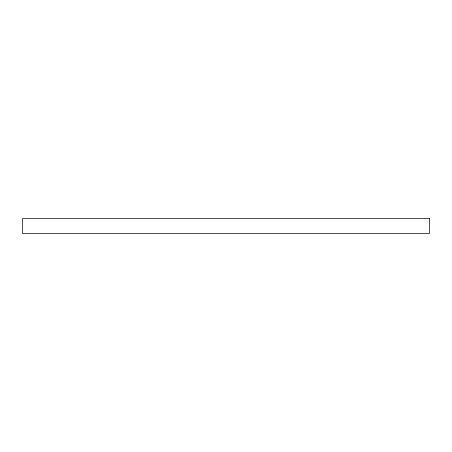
<?xml version="1.0" encoding="UTF-8"?>
<svg xmlns="http://www.w3.org/2000/svg" width="452" height="452" viewBox="0 0 452 452"><rect width="100%" height="100%" fill="white"/><g stroke="black" fill="none" stroke-linecap="round" stroke-linejoin="round"><path stroke-width="0.68" d="M429.4 218.372L22.6 218.372L22.6 233.627L429.4 233.627L429.4 218.372"/></g></svg>
